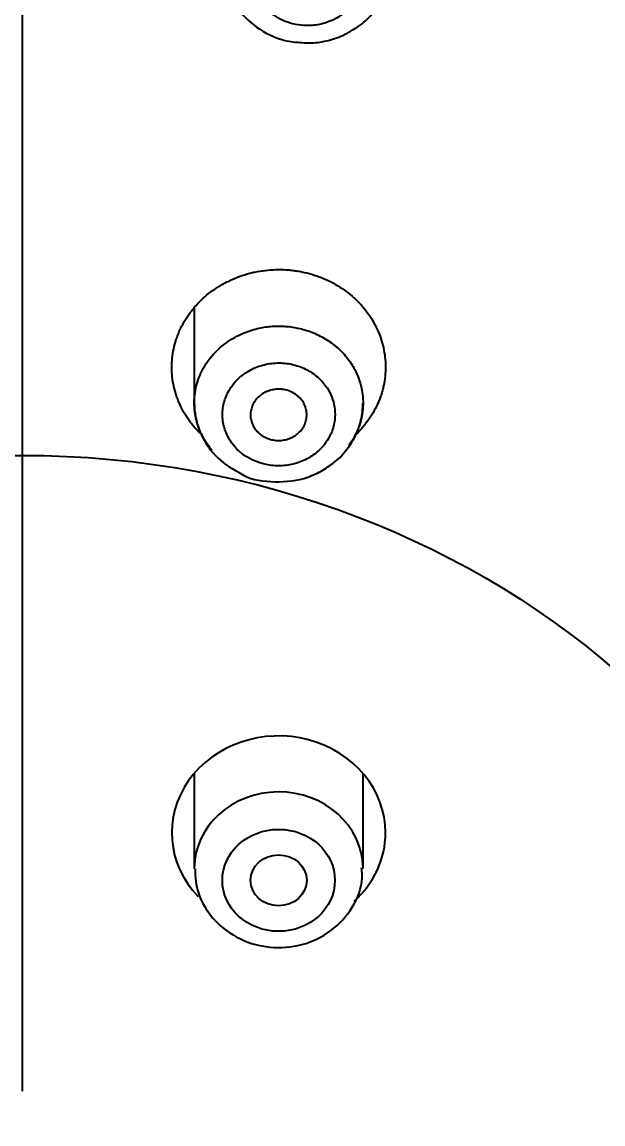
# Model space of a CAD drawing. Header units: millimetres. Extents: x 6110 to 6704, y -2661 to -1821.
# Drawn here: x 6338.009 to 6340.591, y -2168.811 to -2163.913 of the extents above; entities that cross this region are included whole.
import ezdxf

# ---------------------------------------------------------------- set-up
doc = ezdxf.new("R2010")
doc.units = ezdxf.units.MM
doc.header["$LTSCALE"] = 0.1
doc.linetypes.add('CENTERX2', pattern=[101.6, 63.5, -12.7, 12.7, -12.7])
doc.linetypes.add('HIDDEN2', pattern=[4.7625, 3.175, -1.5875])
doc.layers.add('1', color=4, linetype='HIDDEN2', lineweight=13)
doc.layers.add('DIM', color=3, linetype='Continuous', lineweight=9)
doc.layers.add('CENTER', color=1, linetype='CENTERX2')
doc.styles.get("Standard").update_dxf_attribs({"font": 'arial.ttf'})
doc.dimstyles.new('ISO-25', dxfattribs={"dimtxt": 2.5, "dimasz": 2.5, "dimexe": 1.25, "dimexo": 0.625, "dimtad": 1, "dimlfac": 5, "dimtxsty": 'Standard', "dimcen": 2.5, "dimadec": 0, "dimazin": 0, "dimtfac": 1, "dimtmove": 0, "dimatfit": 3, "dimfxl": 0, "dimarcsym": 0})

# ---------------------------------------------------------------- blocks, each defined once
blk = doc.blocks.new('*D85')
at = {"layer": 'Defpoints', "color": 0}
for p in [(6324.4599, -2027.3782), (6392.6916, -2027.3782), (6311.704, -2532.5418)]:
    blk.add_point(p, dxfattribs=at)
at = {"layer": 'DIM', "color": 0, "lineweight": -2}
for p, q in [((6325.0849, -2027.3782), (6393.9416, -2027.3782)), ((6392.6916, -2527.5418), (6392.6916, -2032.3782)), ((6312.329, -2532.5418), (6393.9416, -2532.5418))]:
    blk.add_line(p, q, dxfattribs=at)
at = {"layer": 'DIM', "color": 0}
for points in [[(6391.8583, -2032.3782), (6393.5249, -2032.3782), (6392.6916, -2027.3782)], [(6391.8583, -2527.5418), (6393.5249, -2527.5418), (6392.6916, -2532.5418)]]:
    blk.add_solid(points, dxfattribs=at)
at = {"layer": 'DIM', "color": 0, "insert": (6389.0618, -2279.96), "char_height": 5, "attachment_point": 5, "rotation": 90}
blk.add_mtext('2020,7', dxfattribs=at)
blk = doc.blocks.new('*D93')
at = {"layer": 'Defpoints', "color": 0}
for p in [(6325.0849, -2027.3782), (6402.037, -2595.9805), (6423.8203, -2595.9805)]:
    blk.add_point(p, dxfattribs=at)
at = {"layer": 'DIM', "color": 0, "lineweight": -2}
for p, q in [((6325.7099, -2027.3782), (6425.0703, -2027.3782)), ((6423.8203, -2032.3782), (6423.8203, -2590.9805)), ((6402.662, -2595.9805), (6425.0703, -2595.9805))]:
    blk.add_line(p, q, dxfattribs=at)
at = {"layer": 'DIM', "color": 0}
for points in [[(6422.9869, -2032.3782), (6424.6536, -2032.3782), (6423.8203, -2027.3782)], [(6422.9869, -2590.9805), (6424.6536, -2590.9805), (6423.8203, -2595.9805)]]:
    blk.add_solid(points, dxfattribs=at)
at = {"layer": 'DIM', "color": 0, "insert": (6420.1905, -2311.6794), "char_height": 5, "attachment_point": 5, "rotation": 90}
blk.add_mtext('2274,4', dxfattribs=at)

msp = doc.modelspace()

# ---------------------------------------------------------------- hatches: boundary and pattern name
at = {"layer": 'DIM'}
h = msp.add_hatch(dxfattribs=at)
h.set_pattern_fill('ANSI31', color=2)
edge = h.paths.add_edge_path()
edge.add_line((6619.6172, -2595.9805), (6619.6172, -1962.2056))
edge.add_line((6634.6172, -1966.1101), (6619.6172, -1966.1101))
edge.add_line((6634.6172, -2610.9805), (6634.6172, -1966.1101))
edge.add_line((6634.6172, -2610.9805), (6184.4567, -2610.9805))
edge.add_line((6619.6172, -2595.9805), (6184.4567, -2595.9805))
edge.add_line((6184.4567, -2610.9805), (6184.4567, -2595.9805))

# ---------------------------------------------------------------- linework, layer by layer
at = {"layer": '1', "color": 7, "linetype": 'Continuous', "lineweight": -3}
for p, q in [((6338.7747, -2165.1844), (6338.7747, -2165.6065)), ((6338.7746, -2167.2525), (6338.7746, -2167.6752)), ((6339.5246, -2167.6752), (6339.5246, -2167.2525)), ((6338.7746, -2167.6752), (6338.7746, -2167.6775))]:
    msp.add_line(p, q, dxfattribs=at)
for centre, major_axis, start_param, end_param in [((6338.0093, -2168.509), (-13.75, 0), 3.141606, 7.301236), ((6338.0093, -2168.5196), (-13.75, 0), 3.141627, 6.283151), ((6338.0093, -2168.8384), (13.1753, 0), 4.984867, 10.723113), ((6339.1496, -2167.5168), (0.475, 0), 0, 3.859642), ((6339.1496, -2167.6752), (-0.375, 0), 3.151215, 6.283185), ((6339.1496, -2167.5168), (0.475, 0), 5.497493, 6.283185)]:
    msp.add_ellipse(centre, major_axis=major_axis, ratio=0.906308, start_param=start_param, end_param=end_param, dxfattribs=at)
for centre, major_axis in [((6338.0093, -2169.3067), (3.8258, 0)), ((6339.1496, -2167.7281), (0.25, 0)), ((6339.1496, -2167.7281), (0.125, 0))]:
    msp.add_ellipse(centre, major_axis=major_axis, ratio=0.906308, dxfattribs=at)
for points, knots in [([(6339.4527, -2163.8628), (6339.4605, -2163.8557), (6339.4752, -2163.8405), (6339.494, -2163.8153), (6339.509, -2163.7879), (6339.5202, -2163.759), (6339.5273, -2163.7291), (6339.5304, -2163.6935), (6339.5272, -2163.6525), (6339.5137, -2163.6082), (6339.4915, -2163.5671), (6339.4642, -2163.5349), (6339.436, -2163.5109), (6339.4091, -2163.4934), (6339.3799, -2163.4794), (6339.349, -2163.4691), (6339.3169, -2163.4626), (6339.2841, -2163.4602), (6339.2512, -2163.4618), (6339.2189, -2163.4674), (6339.1875, -2163.477), (6339.1577, -2163.4902), (6339.1301, -2163.507), (6339.105, -2163.527), (6339.0828, -2163.5498), (6339.064, -2163.5752), (6339.049, -2163.6026), (6339.0378, -2163.6315), (6339.0308, -2163.6615), (6339.0281, -2163.6921), (6339.0295, -2163.7227), (6339.0352, -2163.7528), (6339.0452, -2163.7819), (6339.059, -2163.8097), (6339.0767, -2163.8354), (6339.1013, -2163.8626), (6339.1346, -2163.8892), (6339.1778, -2163.9114), (6339.2248, -2163.9256), (6339.2685, -2163.9301), (6339.3068, -2163.9283), (6339.3392, -2163.9227), (6339.3705, -2163.9132), (6339.4003, -2163.9), (6339.428, -2163.8833), (6339.4447, -2163.87), (6339.4527, -2163.8628)], [0, 0, 0, 0, 0.020808, 0.041536, 0.062546, 0.083345, 0.104048, 0.125014, 0.156204, 0.187451, 0.218673, 0.2499, 0.27077, 0.291494, 0.312405, 0.333237, 0.353959, 0.374897, 0.395737, 0.416449, 0.437366, 0.458294, 0.47903, 0.499921, 0.520884, 0.541644, 0.562555, 0.583494, 0.604206, 0.625047, 0.646001, 0.666704, 0.687516, 0.708483, 0.729182, 0.749989, 0.781276, 0.812429, 0.84367, 0.874877, 0.895741, 0.916445, 0.937391, 0.958256, 0.978999, 1, 1, 1, 1]), ([(6338.9024, -2163.6508), (6338.9029, -2163.6905), (6338.9158, -2163.7672), (6338.9762, -2163.8763), (6339.0774, -2163.9612), (6339.1755, -2163.9992), (6339.2332, -2164.0031), (6339.2442, -2164.0034)], [0, 0, 0, 0, 0.214989, 0.442804, 0.684208, 0.940758, 1, 1, 1, 1]), ([(6339.4775, -2163.948), (6339.4866, -2163.9434), (6339.5193, -2163.9249), (6339.5669, -2163.8793), (6339.6145, -2163.8116), (6339.6451, -2163.7328), (6339.6522, -2163.6776), (6339.6524, -2163.6488)], [0, 0, 0, 0, 0.081878, 0.303826, 0.530925, 0.762845, 1, 1, 1, 1]), ([(6339.2442, -2164.0034), (6339.2579, -2164.0053), (6339.2968, -2164.0083), (6339.3619, -2163.9987), (6339.4273, -2163.9784), (6339.4637, -2163.9573), (6339.4775, -2163.948)], [0, 0, 0, 0, 0.168365, 0.477989, 0.796666, 1, 1, 1, 1]), ([(6338.8008, -2165.7415), (6338.7948, -2165.7356), (6338.789, -2165.7295), (6338.7784, -2165.7178), (6338.7735, -2165.7122), (6338.7642, -2165.7009), (6338.7597, -2165.6951), (6338.7381, -2165.6658), (6338.7234, -2165.641), (6338.7084, -2165.6084), (6338.7056, -2165.6018), (6338.7003, -2165.5884), (6338.6978, -2165.5816), (6338.6909, -2165.5613), (6338.6871, -2165.5476), (6338.678, -2165.5061), (6338.6748, -2165.4781), (6338.6747, -2165.4423), (6338.6749, -2165.4352), (6338.6756, -2165.421), (6338.6761, -2165.4139), (6338.6784, -2165.3928), (6338.6828, -2165.3649), (6338.6903, -2165.3374), (6338.697, -2165.317), (6338.6994, -2165.3102), (6338.7047, -2165.2967), (6338.7075, -2165.29), (6338.7223, -2165.2571), (6338.7368, -2165.2321), (6338.7582, -2165.2026), (6338.7627, -2165.1967), (6338.7719, -2165.1852), (6338.7767, -2165.1796), (6338.7916, -2165.1629), (6338.802, -2165.1523), (6338.8348, -2165.1221), (6338.8587, -2165.104), (6338.891, -2165.084), (6338.8977, -2165.0801), (6338.9111, -2165.0727), (6338.9178, -2165.0692), (6338.9384, -2165.059), (6338.9664, -2165.0467), (6338.9955, -2165.037), (6339.0177, -2165.0307), (6339.0252, -2165.0288), (6339.0404, -2165.0252), (6339.048, -2165.0236), (6339.0864, -2165.0164), (6339.1172, -2165.0135), (6339.1636, -2165.0132), (6339.1792, -2165.0138), (6339.2025, -2165.0158), (6339.2103, -2165.0167), (6339.2258, -2165.0187), (6339.2335, -2165.0199), (6339.2716, -2165.0266), (6339.3012, -2165.0347), (6339.3372, -2165.0481), (6339.3443, -2165.0509), (6339.3585, -2165.057), (6339.3655, -2165.0602), (6339.3862, -2165.0702), (6339.3995, -2165.0774), (6339.4382, -2165.1009), (6339.4623, -2165.1187), (6339.49, -2165.1439), (6339.4955, -2165.1491), (6339.506, -2165.1596), (6339.5111, -2165.165), (6339.5259, -2165.1814), (6339.5444, -2165.204), (6339.5604, -2165.2283), (6339.5715, -2165.2471), (6339.5751, -2165.2534), (6339.5818, -2165.2663), (6339.585, -2165.2729), (6339.6, -2165.3057), (6339.6091, -2165.3328), (6339.6183, -2165.3744), (6339.6207, -2165.3885), (6339.6239, -2165.417), (6339.6247, -2165.4312), (6339.6248, -2165.4737), (6339.6219, -2165.5019), (6339.6144, -2165.5368), (6339.6127, -2165.5438), (6339.609, -2165.5577), (6339.6069, -2165.5645), (6339.6002, -2165.585), (6339.5899, -2165.6116), (6339.5767, -2165.6372), (6339.5658, -2165.656), (6339.562, -2165.6622), (6339.5541, -2165.6744), (6339.5499, -2165.6804), (6339.5282, -2165.7102), (6339.5085, -2165.7323), (6339.4864, -2165.7525)], [0, 0, 0, 0, 0.011941, 0.011941, 0.022452, 0.022452, 0.032964, 0.032964, 0.075009, 0.075009, 0.08552, 0.08552, 0.096031, 0.096031, 0.117054, 0.117054, 0.159099, 0.159099, 0.16961, 0.16961, 0.180121, 0.180121, 0.201144, 0.222166, 0.222166, 0.232678, 0.232678, 0.243189, 0.243189, 0.285234, 0.285234, 0.295745, 0.295745, 0.306256, 0.306256, 0.327279, 0.327279, 0.369324, 0.369324, 0.379835, 0.379835, 0.390347, 0.390347, 0.411369, 0.432392, 0.432392, 0.442903, 0.442903, 0.453414, 0.453414, 0.495459, 0.495459, 0.516482, 0.516482, 0.526993, 0.526993, 0.537504, 0.537504, 0.579549, 0.579549, 0.590061, 0.590061, 0.600572, 0.600572, 0.621594, 0.621594, 0.663639, 0.663639, 0.674151, 0.674151, 0.684662, 0.684662, 0.705685, 0.726707, 0.726707, 0.737218, 0.737218, 0.74773, 0.74773, 0.789775, 0.789775, 0.810797, 0.810797, 0.83182, 0.83182, 0.873865, 0.873865, 0.884376, 0.884376, 0.894887, 0.894887, 0.91591, 0.936932, 0.936932, 0.947444, 0.947444, 0.957955, 0.957955, 1, 1, 1, 1]), ([(6338.7747, -2165.6066), (6338.7747, -2165.5912), (6338.7778, -2165.5501), (6338.796, -2165.4846), (6338.8294, -2165.4256), (6338.865, -2165.383), (6338.8959, -2165.3541), (6338.9286, -2165.3298), (6338.9623, -2165.3099), (6338.996, -2165.2943), (6339.0294, -2165.2824), (6339.0617, -2165.2739), (6339.0926, -2165.2683), (6339.1218, -2165.2653), (6339.1614, -2165.2639), (6339.2128, -2165.2677), (6339.2755, -2165.2824), (6339.3362, -2165.3075), (6339.3928, -2165.3432), (6339.4425, -2165.3892), (6339.4751, -2165.4337), (6339.4967, -2165.4746), (6339.5117, -2165.5128), (6339.5236, -2165.5635), (6339.5261, -2165.6163), (6339.52, -2165.6647), (6339.5098, -2165.7038), (6339.496, -2165.7385), (6339.4798, -2165.7689), (6339.4676, -2165.7872), (6339.4614, -2165.7957)], [0, 0, 0, 0, 0.036304, 0.096771, 0.157969, 0.191105, 0.222724, 0.252824, 0.281406, 0.30847, 0.334015, 0.358041, 0.380548, 0.401535, 0.421003, 0.465604, 0.511662, 0.559177, 0.608149, 0.658578, 0.710463, 0.733503, 0.76531, 0.805875, 0.855187, 0.88911, 0.920553, 0.949516, 0.975999, 1, 1, 1, 1]), ([(6339.358, -2165.7841), (6339.364, -2165.7759), (6339.375, -2165.7587), (6339.3876, -2165.731), (6339.3975, -2165.6973), (6339.402, -2165.6573), (6339.3972, -2165.6124), (6339.3831, -2165.5692), (6339.3624, -2165.5338), (6339.3393, -2165.506), (6339.3161, -2165.4847), (6339.2901, -2165.4665), (6339.2617, -2165.4514), (6339.2314, -2165.4399), (6339.1996, -2165.4322), (6339.1671, -2165.4283), (6339.1343, -2165.4283), (6339.1017, -2165.4323), (6339.0699, -2165.4401), (6339.0396, -2165.4517), (6339.0064, -2165.4693), (6338.9723, -2165.4948), (6338.9445, -2165.5261), (6338.9253, -2165.5564), (6338.9127, -2165.5842), (6338.9042, -2165.6132), (6338.8998, -2165.6429), (6338.8998, -2165.6728), (6338.9041, -2165.7025), (6338.9124, -2165.7314), (6338.9249, -2165.759), (6338.9441, -2165.7892), (6338.9717, -2165.8202), (6339.0099, -2165.8487), (6339.0533, -2165.87), (6339.0955, -2165.8815), (6339.1334, -2165.8861), (6339.1662, -2165.8861), (6339.1987, -2165.8821), (6339.2305, -2165.8744), (6339.2608, -2165.8629), (6339.2892, -2165.8478), (6339.3153, -2165.8296), (6339.3385, -2165.8084), (6339.3518, -2165.7925), (6339.358, -2165.7841)], [0, 0, 0, 0, 0.020757, 0.041469, 0.062496, 0.093628, 0.124941, 0.156138, 0.1874, 0.208271, 0.229002, 0.249916, 0.270755, 0.291489, 0.312424, 0.333256, 0.353982, 0.374913, 0.395819, 0.416532, 0.437386, 0.468789, 0.49994, 0.52098, 0.541738, 0.562573, 0.583573, 0.604282, 0.62506, 0.646059, 0.66676, 0.687539, 0.718849, 0.749985, 0.781246, 0.812444, 0.833329, 0.854027, 0.874962, 0.895766, 0.916473, 0.937476, 0.958233, 0.978951, 1, 1, 1, 1]), ([(6339.2382, -2165.7395), (6339.2323, -2165.7448), (6339.226, -2165.7495), (6339.2159, -2165.7558), (6339.2124, -2165.7577), (6339.2051, -2165.7612), (6339.2014, -2165.7628), (6339.19, -2165.7671), (6339.1822, -2165.7693), (6339.1702, -2165.7715), (6339.1662, -2165.7721), (6339.158, -2165.7728), (6339.1539, -2165.773), (6339.1416, -2165.773), (6339.1335, -2165.7723), (6339.1214, -2165.7702), (6339.1174, -2165.7693), (6339.1096, -2165.7671), (6339.1019, -2165.7646), (6339.0945, -2165.7615), (6339.0891, -2165.7588), (6339.0873, -2165.7579), (6339.0838, -2165.756), (6339.0821, -2165.755), (6339.0735, -2165.7498), (6339.0672, -2165.7451), (6339.0585, -2165.7373), (6339.0558, -2165.7345), (6339.0506, -2165.7287), (6339.0481, -2165.7257), (6339.0413, -2165.7164), (6339.0374, -2165.7099), (6339.0327, -2165.6996), (6339.0313, -2165.696), (6339.0289, -2165.6889), (6339.0279, -2165.6852), (6339.0255, -2165.6743), (6339.0247, -2165.6669), (6339.0247, -2165.6556), (6339.0249, -2165.6519), (6339.0257, -2165.6445), (6339.0269, -2165.6371), (6339.0289, -2165.6299), (6339.0312, -2165.6227), (6339.0326, -2165.6192), (6339.0373, -2165.6088), (6339.0411, -2165.6022), (6339.0479, -2165.5929), (6339.0504, -2165.5899), (6339.0556, -2165.5841), (6339.0584, -2165.5813), (6339.067, -2165.5734), (6339.0733, -2165.5686), (6339.0835, -2165.5624), (6339.0871, -2165.5604), (6339.0943, -2165.5569), (6339.1016, -2165.5537), (6339.1093, -2165.5511), (6339.1171, -2165.5489), (6339.1211, -2165.548), (6339.1332, -2165.5458), (6339.1414, -2165.545), (6339.1536, -2165.545), (6339.1577, -2165.5451), (6339.1638, -2165.5457), (6339.1659, -2165.5459), (6339.1699, -2165.5464), (6339.1719, -2165.5468), (6339.182, -2165.5485), (6339.1898, -2165.5507), (6339.2011, -2165.5549), (6339.2049, -2165.5565), (6339.2121, -2165.56), (6339.2156, -2165.562), (6339.2258, -2165.5681), (6339.2321, -2165.5728), (6339.2409, -2165.5808), (6339.2436, -2165.5836), (6339.2488, -2165.5893), (6339.2537, -2165.5953), (6339.2579, -2165.6016), (6339.2618, -2165.6082), (6339.2636, -2165.6116), (6339.2683, -2165.622), (6339.2707, -2165.6291), (6339.2731, -2165.6401), (6339.2737, -2165.6438), (6339.2745, -2165.6512), (6339.2747, -2165.655), (6339.2747, -2165.6661), (6339.2739, -2165.6735), (6339.2716, -2165.6846), (6339.2706, -2165.6882), (6339.2682, -2165.6954), (6339.2655, -2165.7024), (6339.262, -2165.7091), (6339.2582, -2165.7157), (6339.2561, -2165.7189), (6339.2492, -2165.7283), (6339.244, -2165.7341), (6339.2382, -2165.7395)], [0, 0, 0, 0, 0.03125, 0.03125, 0.046875, 0.046875, 0.0625, 0.0625, 0.09375, 0.09375, 0.109375, 0.109375, 0.125, 0.125, 0.15625, 0.15625, 0.171875, 0.171875, 0.1875, 0.203125, 0.203125, 0.210938, 0.210938, 0.21875, 0.21875, 0.25, 0.25, 0.265625, 0.265625, 0.28125, 0.28125, 0.3125, 0.3125, 0.328125, 0.328125, 0.34375, 0.34375, 0.375, 0.375, 0.390625, 0.390625, 0.40625, 0.421875, 0.421875, 0.4375, 0.4375, 0.46875, 0.46875, 0.484375, 0.484375, 0.5, 0.5, 0.53125, 0.53125, 0.546875, 0.546875, 0.5625, 0.578125, 0.578125, 0.59375, 0.59375, 0.625, 0.625, 0.640625, 0.640625, 0.648437, 0.648437, 0.65625, 0.65625, 0.6875, 0.6875, 0.703125, 0.703125, 0.71875, 0.71875, 0.75, 0.75, 0.765625, 0.765625, 0.78125, 0.796875, 0.796875, 0.8125, 0.8125, 0.84375, 0.84375, 0.859375, 0.859375, 0.875, 0.875, 0.90625, 0.90625, 0.921875, 0.921875, 0.9375, 0.953125, 0.953125, 0.96875, 0.96875, 1, 1, 1, 1]), ([(6338.8537, -2165.8158), (6338.8433, -2165.8036), (6338.8186, -2165.7704), (6338.7894, -2165.7105), (6338.7764, -2165.6515), (6338.7747, -2165.6165), (6338.7747, -2165.6066)], [0, 0, 0, 0, 0.204565, 0.533988, 0.867538, 1, 1, 1, 1]), ([(6338.7748, -2165.6051), (6338.7752, -2165.6493), (6338.7905, -2165.7322), (6338.8622, -2165.8441), (6338.9318, -2165.8942), (6338.9721, -2165.9143)], [0, 0, 0, 0, 0.332816, 0.672713, 1, 1, 1, 1]), ([(6339.3898, -2165.875), (6339.391, -2165.8742), (6339.4137, -2165.8596), (6339.4494, -2165.8199), (6339.492, -2165.7565), (6339.5181, -2165.6835), (6339.5243, -2165.633), (6339.5245, -2165.6068)], [0, 0, 0, 0, 0.013456, 0.254506, 0.500371, 0.748758, 1, 1, 1, 1]), ([(6338.9721, -2165.9143), (6338.9741, -2165.9159), (6339.0136, -2165.9448), (6339.1178, -2165.9613), (6339.2395, -2165.953), (6339.3307, -2165.9159), (6339.371, -2165.8898), (6339.3898, -2165.875)], [0, 0, 0, 0, 0.017541, 0.338567, 0.668117, 0.837394, 1, 1, 1, 1]), ([(6338.7784, -2167.6772), (6338.7772, -2167.7147), (6338.7872, -2167.7922), (6338.8521, -2167.9019), (6338.9582, -2167.987), (6339.0926, -2168.0312), (6339.2376, -2168.026), (6339.3729, -2167.9692), (6339.4737, -2167.8678), (6339.523, -2167.7596), (6339.521, -2167.6936), (6339.518, -2167.6723)], [0, 0, 0, 0, 0.096594, 0.21219, 0.328962, 0.448735, 0.571477, 0.696167, 0.821126, 0.94382, 1, 1, 1, 1])]:
    msp.add_open_spline(points, degree=3, knots=knots, dxfattribs=at)
at = {"layer": 'CENTER'}
msp.add_line((6338.0093, -2152.1552), (6338.0093, -2433.1083), dxfattribs=at)

# ---------------------------------------------------------------- dimensions: what is measured, and where the dimension line sits
at = {"layer": 'DIM'}
for base, p1, p2, picture, middle in [((6392.6916, -2027.3782), (6311.704, -2532.5418), (6324.4599, -2027.3782), '*D85', (6389.0618, -2279.96)), ((6423.8203, -2595.9805), (6325.0849, -2027.3782), (6402.037, -2595.9805), '*D93', (6420.1905, -2311.6794))]:
    dim = msp.add_linear_dim(base=base, p1=p1, p2=p2, angle=90, dimstyle='ISO-25', override={"dimtxt": 5, "dimasz": 5, "dimdec": 1, "dimlfac": 4, "dimadec": 1, "dimtdec": 1, "dimfxl": 1.25, "dimtfill": 1}, dxfattribs=at)
    dim.commit()
    dim.dimension.update_dxf_attribs({"geometry": picture, "text_midpoint": middle})

doc.saveas('drawing.dxf')
